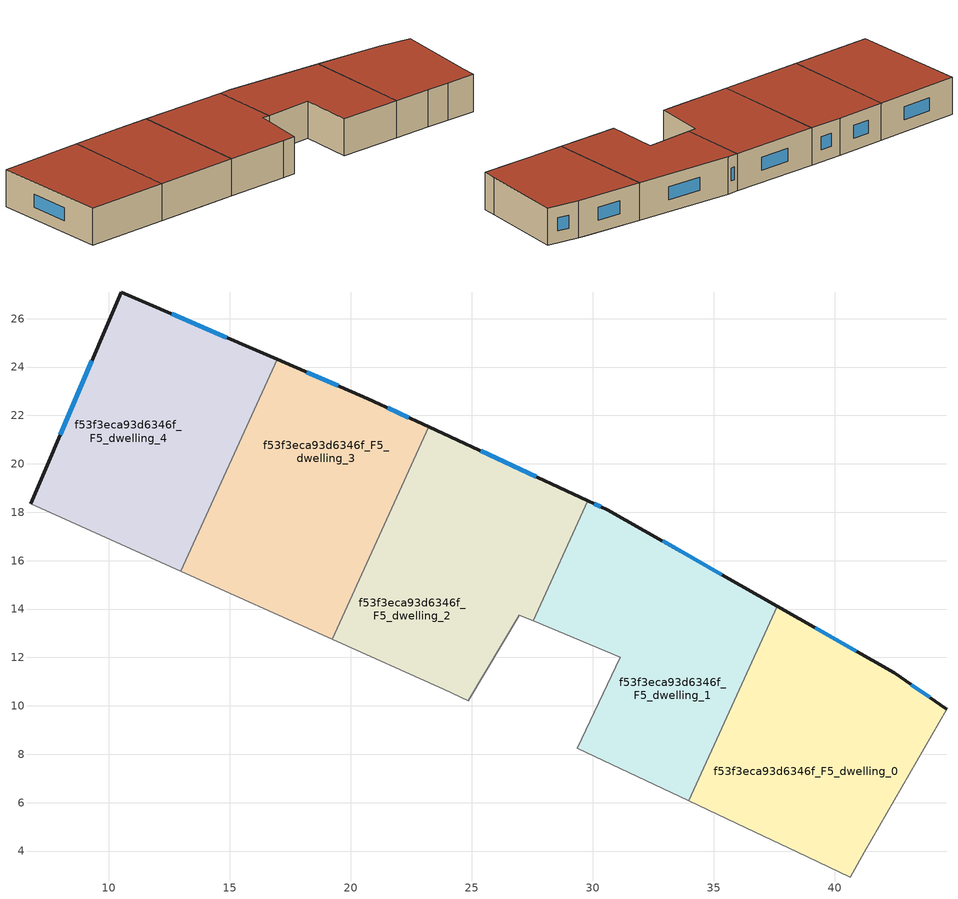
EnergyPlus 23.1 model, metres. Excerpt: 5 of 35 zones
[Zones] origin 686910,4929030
f53f3eca93d6346f_F5_dwelling_0
 floor to f53f3eca93d6346f_F4_dwelling_0 (EU_floor_Construction): 44.63,9.87 41.23,3.95 40.64,2.93 38.44,3.97 36.71,4.78 33.96,6.08 35.33,9.08 41.97,11.65 42.47,11.37 z15
 floor to f53f3eca93d6346f_F4_dwelling_1 (EU_floor_Construction): 41.97,11.65 35.33,9.08 37.62,14.12 z15
 wall outside (EU_wall_Construction): 44.63,9.87 42.47,11.37 37.62,14.12 z15:18
 wall adiabatic (EU_wall_Construction): 33.96,6.08 36.71,4.78 38.44,3.97 40.64,2.93 41.23,3.95 44.63,9.87 z15:18
 wall to f53f3eca93d6346f_F5_dwelling_1 (EU_wall_Construction): 37.62,14.12 33.96,6.08 z15:18
 window (EU_Window_Construction): 40.89,12.26 39.2,13.23 / 43.93,10.36 43.17,10.88 z15.98:17.02
 roof outside (EU_roof_Construction): 41.23,3.95 44.63,9.87 42.47,11.37 37.62,14.12 33.96,6.08 36.71,4.78 38.44,3.97 40.64,2.93 z18
f53f3eca93d6346f_F5_dwelling_1
 floor to f53f3eca93d6346f_F4_dwelling_1 (EU_floor_Construction): 37.62,14.12 35.33,9.08 33.11,8.22 33.93,6.09 29.37,8.24 31.14,12.01 29.12,12.85 35.51,15.32 z15
 floor to f53f3eca93d6346f_F4_dwelling_0 (EU_floor_Construction): 35.33,9.08 33.96,6.08 33.93,6.09 33.11,8.22 z15
 floor to f53f3eca93d6346f_F4_dwelling_2 (EU_floor_Construction): 35.51,15.32 29.12,12.85 27.54,13.51 29.8,18.48 30.6,18.11 z15
 wall outside (EU_wall_Construction): 37.62,14.12 30.6,18.11 29.8,18.48 z15:18
 wall to f53f3eca93d6346f_F5_dwelling_2 (EU_wall_Construction): 29.8,18.48 27.54,13.51 z15:18
 wall adiabatic (EU_wall_Construction): 27.54,13.51 31.14,12.01 29.37,8.24 33.96,6.08 z15:18
 window (EU_Window_Construction): 30.34,18.23 30.06,18.36 / 35.34,15.42 32.88,16.81 z15.98:17.02
 roof outside (EU_roof_Construction): 33.96,6.08 37.62,14.12 30.6,18.11 29.8,18.48 27.54,13.51 31.14,12.01 29.37,8.24 z18
f53f3eca93d6346f_F5_dwelling_2
 floor to f53f3eca93d6346f_F4_dwelling_2 (EU_floor_Construction): 29.8,18.48 27.54,13.51 26.97,13.75 25.97,12.08 22.74,20.45 23.22,21.52 z15
 floor to f53f3eca93d6346f_F4_dwelling_3 (EU_floor_Construction): 23.05,19.64 25.97,12.08 24.86,10.22 23.85,10.68 19.23,12.76 22.22,19.32 z15
 floor to f53f3eca93d6346f_F4_dwelling_4 (EU_floor_Construction): 22.74,20.45 23.05,19.64 22.22,19.32 z15
 wall outside (EU_wall_Construction): 29.8,18.48 23.22,21.52 z15:18
 wall adiabatic (EU_wall_Construction): 19.23,12.75 23.85,10.68 24.86,10.22 26.97,13.75 27.54,13.51 z15:18
 wall to f53f3eca93d6346f_F5_dwelling_3 (EU_wall_Construction): 23.22,21.52 19.23,12.75 z15:18
 window (EU_Window_Construction): 27.66,19.47 25.36,20.53 z15.98:17.02
 roof outside (EU_roof_Construction): 27.54,13.51 29.8,18.48 23.22,21.52 19.23,12.75 23.85,10.68 24.86,10.22 26.97,13.75 z18
f53f3eca93d6346f_F5_dwelling_3
 floor to f53f3eca93d6346f_F4_dwelling_3 (EU_floor_Construction): 22.22,19.32 19.23,12.76 16.36,14.04 15.35,16.67 z15
 floor to f53f3eca93d6346f_F4_dwelling_4 (EU_floor_Construction): 22.13,22.03 22.74,20.45 22.22,19.32 15.35,16.67 14.49,18.89 16.96,24.31 20.71,22.69 z15
 floor to f53f3eca93d6346f_F4_dwelling_5 (EU_floor_Construction): 14.49,18.89 16.36,14.04 12.98,15.56 z15
 floor to f53f3eca93d6346f_F4_dwelling_2 (EU_floor_Construction): 23.22,21.52 22.74,20.45 22.13,22.03 z15
 wall outside (EU_wall_Construction): 23.22,21.52 20.71,22.69 16.96,24.31 z15:18
 wall adiabatic (EU_wall_Construction): 12.98,15.56 19.23,12.75 z15:18
 wall to f53f3eca93d6346f_F5_dwelling_4 (EU_wall_Construction): 16.96,24.31 12.98,15.56 z15:18
 window (EU_Window_Construction): 22.41,21.9 21.53,22.31 / 19.49,23.22 18.18,23.78 z15.98:17.02
 roof outside (EU_roof_Construction): 19.23,12.75 23.22,21.52 20.71,22.69 16.96,24.31 12.98,15.56 z18
f53f3eca93d6346f_F5_dwelling_4
 floor to f53f3eca93d6346f_F4_dwelling_5 (EU_floor_Construction): 11.48,26.68 14.49,18.89 12.98,15.56 6.78,18.35 10.52,27.1 z15
 floor to f53f3eca93d6346f_F4_dwelling_4 (EU_floor_Construction): 16.96,24.31 14.49,18.89 11.48,26.68 z15
 wall outside (EU_wall_Construction): 16.96,24.31 10.52,27.1 6.78,18.35 z15:18
 wall adiabatic (EU_wall_Construction): 6.78,18.35 12.98,15.56 z15:18
 window (EU_Window_Construction): 9.3,24.25 8,21.2 / 14.87,25.22 12.62,26.19 z15.98:17.02
 roof outside (EU_roof_Construction): 12.98,15.56 16.96,24.31 10.52,27.1 6.78,18.35 z18
[Building]
EU S2 Campaign: North Axis=0; Terrain=City; Solar Distribution=FullExterior
[Site:Location]
Bologna: Latitude=44.5; Longitude=11.25; Time Zone=1; Elevation=37
[SizingPeriod:WeatherFileDays]
AnnualSizingPeriod: Begin Month=1; Begin Day of Month=1; End Month=12; End Day of Month=31; Day of Week for Start Day=Monday; Use Weather File Daylight Saving Period=No; Use Weather File Rain and Snow Indicators=No
[MATERIAL]
EU_InternalMass_Material: Roughness=MediumRough; Thickness=0.1; Conductivity=1; Density=1800; Specific Heat=900; Thermal Absorptance=0.9; Solar Absorptance=0.7; Visible Absorptance=0.7
[MATERIAL:NOMASS] Roughness=MediumRough; Thermal Absorptance=0.9; Solar Absorptance=0.7; Visible Absorptance=0.7
Name | Thermal Resistance
EU_wall_NoMass | 0.905828
EU_roof_NoMass | 0.37593
EU_floor_NoMass | 0.67114
[WINDOWMATERIAL:SIMPLEGLAZINGSYSTEM]
EU_Window_SimpleGlazing: UFactor=4.52486; Solar Heat Gain Coefficient=0.85; Visible Transmittance=0.85
[CONSTRUCTION]
EU_wall_Construction: EU_wall_NoMass
EU_roof_Construction: EU_roof_NoMass
EU_floor_Construction: EU_floor_NoMass
EU_Window_Construction: EU_Window_SimpleGlazing
EU_InternalMass_Construction: EU_InternalMass_Material
[ZONE] Type=1; Multiplier=1; Ceiling Height=autocalculate; Floor Area=autocalculate; Part of Total Floor Area=Yes
Name | Volume
f53f3eca93d6346f_F5_dwelling_0 | 198.289
f53f3eca93d6346f_F5_dwelling_1 | 198.272
f53f3eca93d6346f_F5_dwelling_2 | 198.257
f53f3eca93d6346f_F5_dwelling_3 | 198.294
f53f3eca93d6346f_F5_dwelling_4 | 198.244
[INTERNALMASS] Construction=EU_InternalMass_Construction
Name | Zone or ZoneList | Surface Area
f53f3eca93d6346f_F5_dwelling_0_EU_InternalMass | f53f3eca93d6346f_F5_dwelling_0 | 66.096
f53f3eca93d6346f_F5_dwelling_1_EU_InternalMass | f53f3eca93d6346f_F5_dwelling_1 | 66.0908
f53f3eca93d6346f_F5_dwelling_2_EU_InternalMass | f53f3eca93d6346f_F5_dwelling_2 | 66.0854
f53f3eca93d6346f_F5_dwelling_3_EU_InternalMass | f53f3eca93d6346f_F5_dwelling_3 | 66.0978
f53f3eca93d6346f_F5_dwelling_4_EU_InternalMass | f53f3eca93d6346f_F5_dwelling_4 | 66.092
[OTHEREQUIPMENT] Fuel Type=Electricity; Design Level Calculation Method=Watts/Area; Power per Zone Floor Area=1; Fraction Latent=0; Fraction Radiant=0; Fraction Lost=0; Carbon Dioxide Generation Rate=0; EndUse Subcategory=EU_Step8_InternalGains
Name | Zone or ZoneList or Space or SpaceList | Schedule
EU_Step8_InternalGain_f53f3eca93d6346f_F5_dwelling_0_f000 | f53f3eca93d6346f_F5_dwelling_0 | EU_Step8_GainSchedule_f53f3eca93d6346f_F5_dwelling_0_f000
EU_Step8_InternalGain_f53f3eca93d6346f_F5_dwelling_1_f000 | f53f3eca93d6346f_F5_dwelling_1 | EU_Step8_GainSchedule_f53f3eca93d6346f_F5_dwelling_1_f000
EU_Step8_InternalGain_f53f3eca93d6346f_F5_dwelling_2_f000 | f53f3eca93d6346f_F5_dwelling_2 | EU_Step8_GainSchedule_f53f3eca93d6346f_F5_dwelling_2_f000
EU_Step8_InternalGain_f53f3eca93d6346f_F5_dwelling_3_f000 | f53f3eca93d6346f_F5_dwelling_3 | EU_Step8_GainSchedule_f53f3eca93d6346f_F5_dwelling_3_f000
EU_Step8_InternalGain_f53f3eca93d6346f_F5_dwelling_4_f000 | f53f3eca93d6346f_F5_dwelling_4 | EU_Step8_GainSchedule_f53f3eca93d6346f_F5_dwelling_4_f000
[ZONEVENTILATION:DESIGNFLOWRATE] Schedule=EU_AlwaysOn; Design Flow Rate Calculation Method=AirChanges/Hour; Air Changes per Hour=0.73129; Ventilation Type=Natural; Fan Pressure Rise=0; Fan Total Efficiency=1; Constant Term Coefficient=1; Temperature Term Coefficient=0; Velocity Term Coefficient=0; Velocity Squared Term Coefficient=0; Minimum Indoor Temperature=-100; Maximum Indoor Temperature=100; Delta Temperature=-100; Minimum Outdoor Temperature=-100; Maximum Outdoor Temperature=100; Maximum Wind Speed=40
Name | Zone or ZoneList or Space or SpaceList
EU_ConstantAir_f53f3eca93d6346f_F5_dwelling_0 | f53f3eca93d6346f_F5_dwelling_0
EU_ConstantAir_f53f3eca93d6346f_F5_dwelling_1 | f53f3eca93d6346f_F5_dwelling_1
EU_ConstantAir_f53f3eca93d6346f_F5_dwelling_2 | f53f3eca93d6346f_F5_dwelling_2
EU_ConstantAir_f53f3eca93d6346f_F5_dwelling_3 | f53f3eca93d6346f_F5_dwelling_3
EU_ConstantAir_f53f3eca93d6346f_F5_dwelling_4 | f53f3eca93d6346f_F5_dwelling_4
[HVACTEMPLATE:THERMOSTAT] Constant Heating Setpoint=20; Constant Cooling Setpoint=50
EU_HeatOnly_f53f3eca93d6346f_F3_dwelling_3; EU_HeatOnly_f53f3eca93d6346f_F3_dwelling_4; EU_HeatOnly_f53f3eca93d6346f_F3_dwelling_5; EU_HeatOnly_f53f3eca93d6346f_F4_dwelling_0; EU_HeatOnly_f53f3eca93d6346f_F4_dwelling_1; EU_HeatOnly_f53f3eca93d6346f_F4_dwelling_2; EU_HeatOnly_f53f3eca93d6346f_F4_dwelling_3; EU_HeatOnly_f53f3eca93d6346f_F4_dwelling_4; EU_HeatOnly_f53f3eca93d6346f_F4_dwelling_5; EU_HeatOnly_f53f3eca93d6346f_F5_dwelling_0; EU_HeatOnly_f53f3eca93d6346f_F5_dwelling_1; EU_HeatOnly_f53f3eca93d6346f_F5_dwelling_2; EU_HeatOnly_f53f3eca93d6346f_F5_dwelling_3; EU_HeatOnly_f53f3eca93d6346f_F5_dwelling_4
[HVACTEMPLATE:ZONE:IDEALLOADSAIRSYSTEM] System Availability Schedule=EU_AlwaysOn; Maximum Heating Supply Air Temperature=50; Minimum Cooling Supply Air Temperature=13; Maximum Heating Supply Air Humidity Ratio=0.0156; Minimum Cooling Supply Air Humidity Ratio=0.0077; Heating Limit=NoLimit; Cooling Limit=NoLimit; Heating Availability Schedule=EU_AlwaysOn; Cooling Availability Schedule=EU_CoolingOff; Dehumidification Control Type=ConstantSensibleHeatRatio; Cooling Sensible Heat Ratio=0.7; Dehumidification Setpoint=60; Humidification Control Type=None; Humidification Setpoint=30; Outdoor Air Method=None; Outdoor Air Flow Rate per Person=0.00944; Outdoor Air Flow Rate per Zone Floor Area=0; Outdoor Air Flow Rate per Zone=0; Demand Controlled Ventilation Type=None; Outdoor Air Economizer Type=NoEconomizer; Heat Recovery Type=None; Sensible Heat Recovery Effectiveness=0.7; Latent Heat Recovery Effectiveness=0.65
Name | Template Thermostat
f53f3eca93d6346f_F5_dwelling_0 | EU_HeatOnly_f53f3eca93d6346f_F5_dwelling_0
f53f3eca93d6346f_F5_dwelling_1 | EU_HeatOnly_f53f3eca93d6346f_F5_dwelling_1
f53f3eca93d6346f_F5_dwelling_2 | EU_HeatOnly_f53f3eca93d6346f_F5_dwelling_2
f53f3eca93d6346f_F5_dwelling_3 | EU_HeatOnly_f53f3eca93d6346f_F5_dwelling_3
f53f3eca93d6346f_F5_dwelling_4 | EU_HeatOnly_f53f3eca93d6346f_F5_dwelling_4
[SIZING:ZONE] Zone Cooling Design Supply Air Temperature Input Method=SupplyAirTemperature; Zone Cooling Design Supply Air Temperature=13; Zone Heating Design Supply Air Temperature Input Method=SupplyAirTemperature; Zone Heating Design Supply Air Temperature=50; Zone Cooling Design Supply Air Humidity Ratio=0.008; Zone Heating Design Supply Air Humidity Ratio=0.008; Cooling Design Air Flow Method=DesignDay; Cooling Design Air Flow Rate=0; Cooling Minimum Air Flow per Zone Floor Area=0.000762; Cooling Minimum Air Flow=0; Cooling Minimum Air Flow Fraction=0.2; Heating Design Air Flow Method=DesignDay; Heating Design Air Flow Rate=0; Heating Maximum Air Flow per Zone Floor Area=0.002032; Heating Maximum Air Flow=0.141576; Heating Maximum Air Flow Fraction=0.3; Account for Dedicated Outdoor Air System=No; Dedicated Outdoor Air System Control Strategy=NeutralSupplyAir; Dedicated Outdoor Air Low Setpoint Temperature for Design=autosize; Dedicated Outdoor Air High Setpoint Temperature for Design=autosize; Zone Load Sizing Method=Sensible Load Only No Latent Load; Zone Latent Cooling Design Supply Air Humidity Ratio Input Method=HumidityRatioDifference; Zone Cooling Design Supply Air Humidity Ratio Difference=0.005; Zone Latent Heating Design Supply Air Humidity Ratio Input Method=HumidityRatioDifference; Zone Humidification Design Supply Air Humidity Ratio Difference=0.005
f53f3eca93d6346f_F5_dwelling_0; f53f3eca93d6346f_F5_dwelling_1; f53f3eca93d6346f_F5_dwelling_2; f53f3eca93d6346f_F5_dwelling_3; f53f3eca93d6346f_F5_dwelling_4
[SCHEDULE:CONSTANT]
Name | Hourly Value
EU_AlwaysOn | 1
EU_CoolingOff | 0
[SCHEDULE:FILE] Column Number=1; Rows to Skip at Top=0; Number of Hours of Data=8760; Column Separator=Comma; Interpolate to Timestep=No; Minutes per Item=60; Adjust Schedule for Daylight Savings=Yes
Name | File
EU_Step8_GainSchedule_f53f3eca93d6346f_F5_dwelling_0_f000 | ../../schedules/f53f3eca93d6346f/f53f3eca93d6346f_F5_dwelling_0_f000_gain.csv
EU_Step8_GainSchedule_f53f3eca93d6346f_F5_dwelling_1_f000 | ../../schedules/f53f3eca93d6346f/f53f3eca93d6346f_F5_dwelling_1_f000_gain.csv
EU_Step8_GainSchedule_f53f3eca93d6346f_F5_dwelling_2_f000 | ../../schedules/f53f3eca93d6346f/f53f3eca93d6346f_F5_dwelling_2_f000_gain.csv
EU_Step8_GainSchedule_f53f3eca93d6346f_F5_dwelling_3_f000 | ../../schedules/f53f3eca93d6346f/f53f3eca93d6346f_F5_dwelling_3_f000_gain.csv
EU_Step8_GainSchedule_f53f3eca93d6346f_F5_dwelling_4_f000 | ../../schedules/f53f3eca93d6346f/f53f3eca93d6346f_F5_dwelling_4_f000_gain.csv
